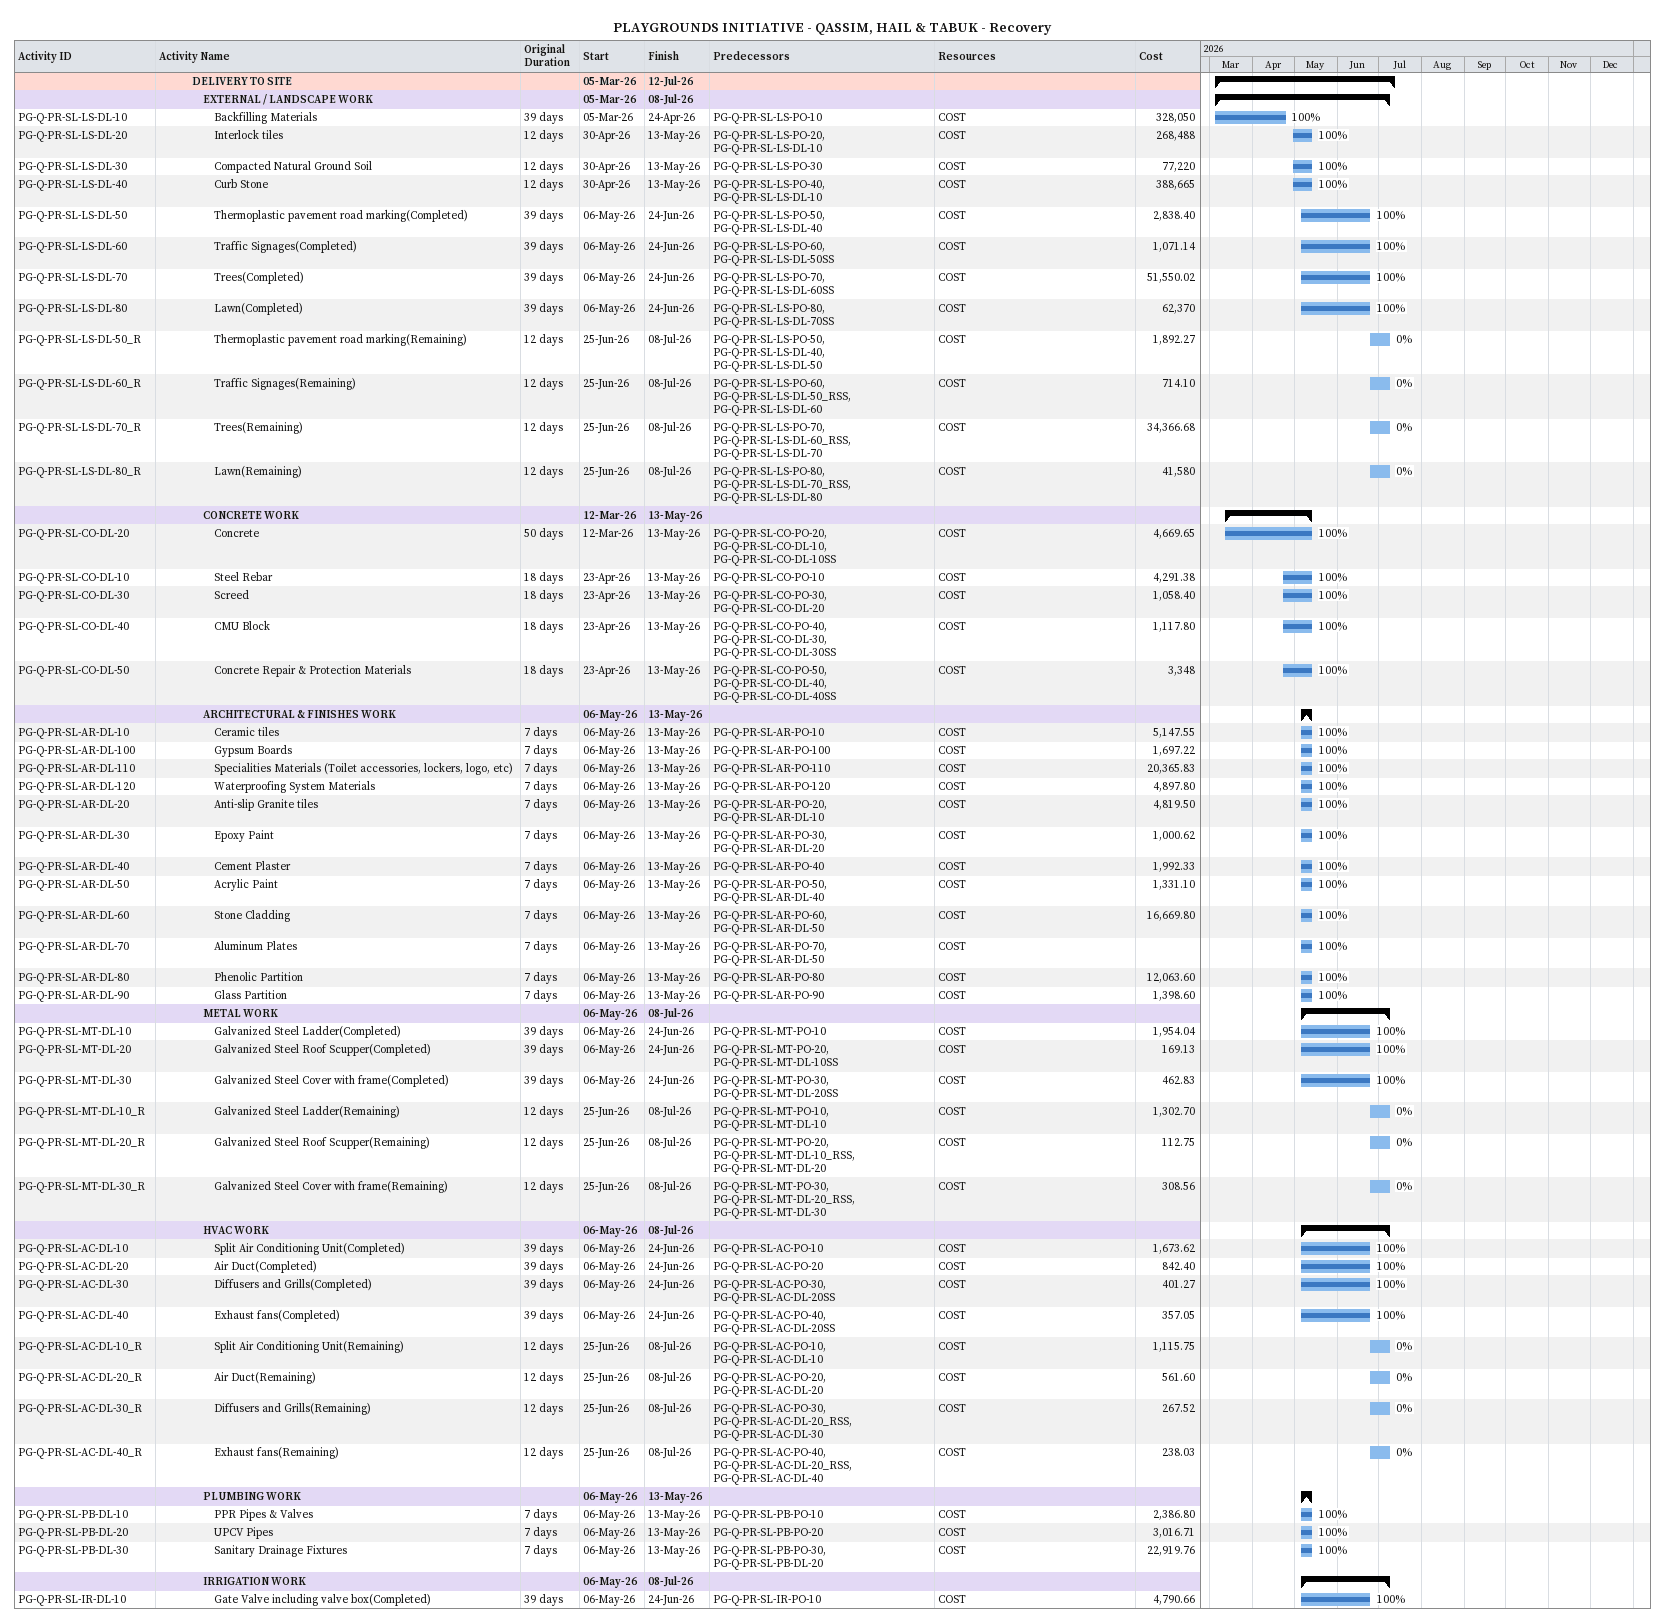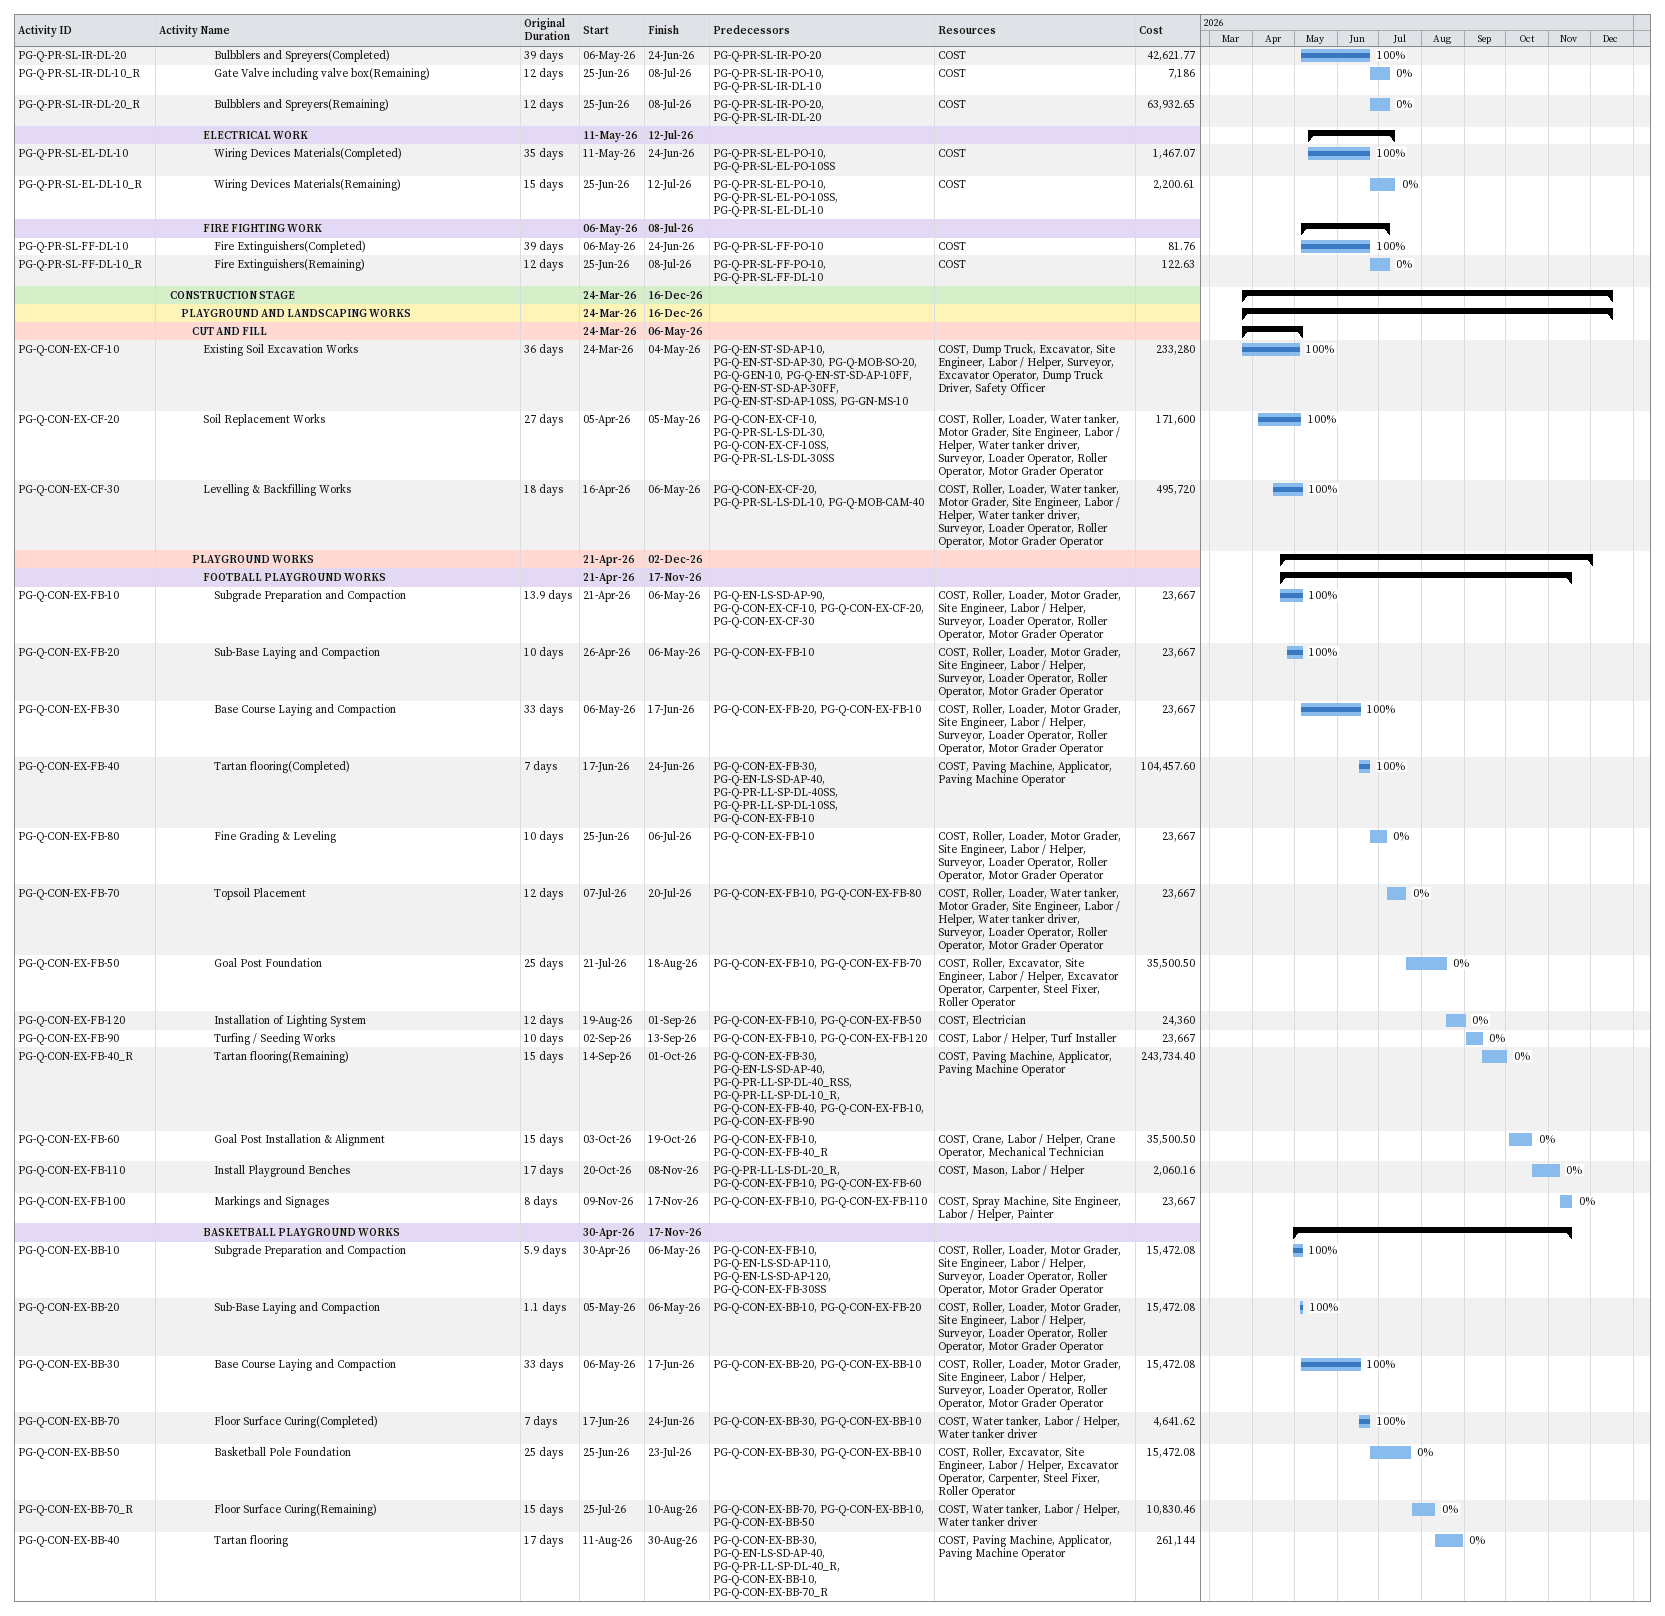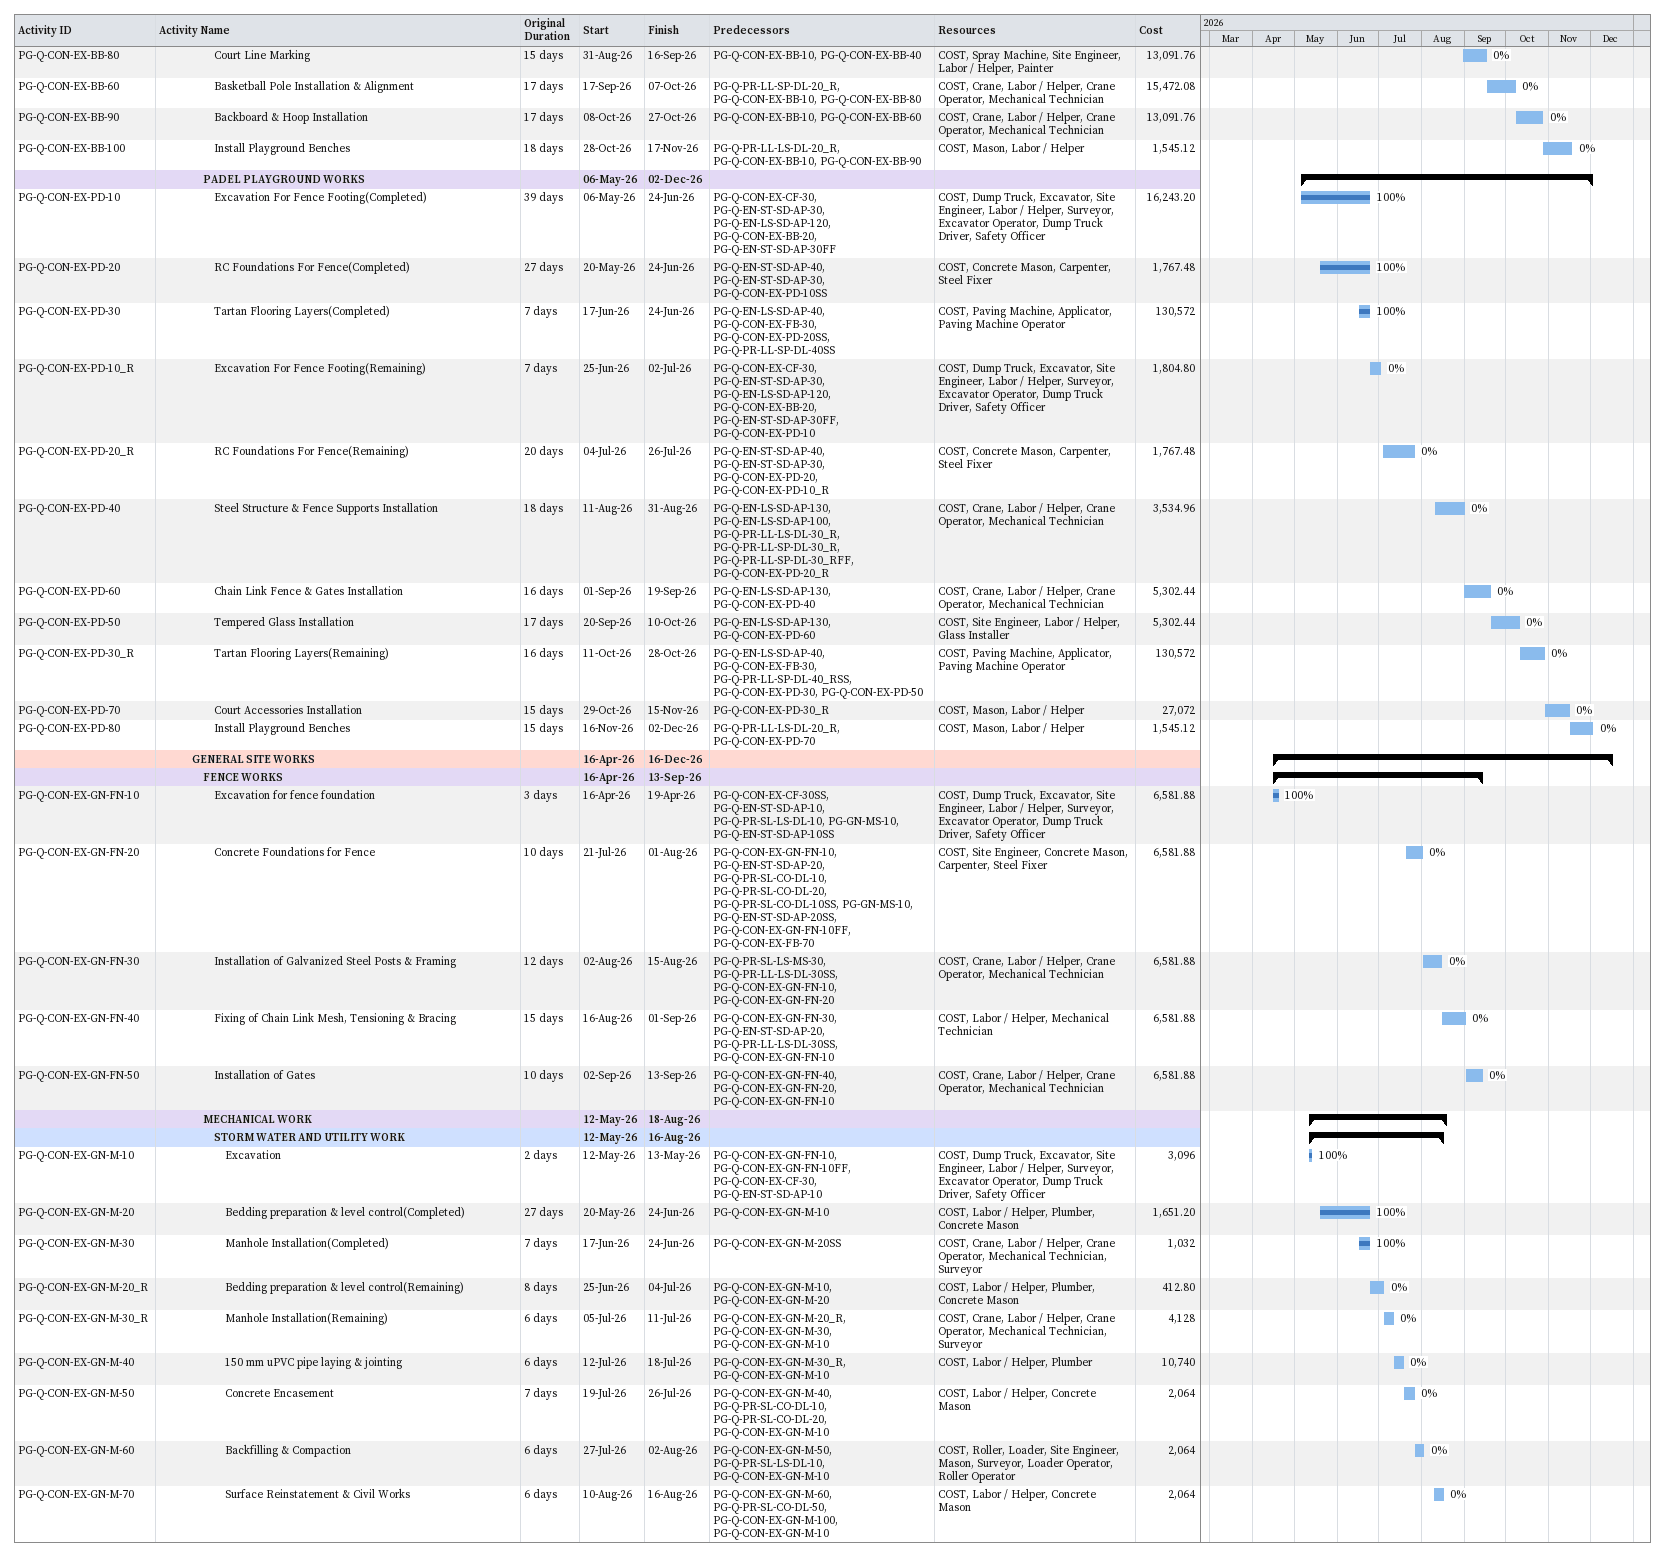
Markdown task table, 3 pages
PLAYGROUNDS INITIATIVE - QASSIM, HAIL & TABUK - Recovery

| ID | Level | Task | Original duration | Start | Finish | Predecessors | Resources | % complete | Cost |
|---|---|---|---|---|---|---|---|---|---|
|  | 4 | **DELIVERY TO SITE** |  | 2026-03-05 | 2026-07-12 |  |  |  |  |
|  | 5 | **EXTERNAL / LANDSCAPE WORK** |  | 2026-03-05 | 2026-07-08 |  |  |  |  |
| PG-Q-PR-SL-LS-DL-10 | 6 | Backfilling Materials | 39d | 2026-03-05 | 2026-04-24 | PG-Q-PR-SL-LS-PO-10 | COST | 100 | 328050 |
| PG-Q-PR-SL-LS-DL-20 | 6 | Interlock tiles | 12d | 2026-04-30 | 2026-05-13 | PG-Q-PR-SL-LS-PO-20, PG-Q-PR-SL-LS-DL-10 | COST | 100 | 268488 |
| PG-Q-PR-SL-LS-DL-30 | 6 | Compacted Natural Ground Soil | 12d | 2026-04-30 | 2026-05-13 | PG-Q-PR-SL-LS-PO-30 | COST | 100 | 77220 |
| PG-Q-PR-SL-LS-DL-40 | 6 | Curb Stone | 12d | 2026-04-30 | 2026-05-13 | PG-Q-PR-SL-LS-PO-40, PG-Q-PR-SL-LS-DL-10 | COST | 100 | 388665 |
| PG-Q-PR-SL-LS-DL-50 | 6 | Thermoplastic pavement road marking(Completed) | 39d | 2026-05-06 | 2026-06-24 | PG-Q-PR-SL-LS-PO-50, PG-Q-PR-SL-LS-DL-40 | COST | 100 | 2838.40 |
| PG-Q-PR-SL-LS-DL-60 | 6 | Traffic Signages(Completed) | 39d | 2026-05-06 | 2026-06-24 | PG-Q-PR-SL-LS-PO-60, PG-Q-PR-SL-LS-DL-50SS | COST | 100 | 1071.14 |
| PG-Q-PR-SL-LS-DL-70 | 6 | Trees(Completed) | 39d | 2026-05-06 | 2026-06-24 | PG-Q-PR-SL-LS-PO-70, PG-Q-PR-SL-LS-DL-60SS | COST | 100 | 51550.02 |
| PG-Q-PR-SL-LS-DL-80 | 6 | Lawn(Completed) | 39d | 2026-05-06 | 2026-06-24 | PG-Q-PR-SL-LS-PO-80, PG-Q-PR-SL-LS-DL-70SS | COST | 100 | 62370 |
| PG-Q-PR-SL-LS-DL-50_R | 6 | Thermoplastic pavement road marking(Remaining) | 12d | 2026-06-25 | 2026-07-08 | PG-Q-PR-SL-LS-PO-50, PG-Q-PR-SL-LS-DL-40, PG-Q-PR-SL-LS-DL-50 | COST | 0 | 1892.27 |
| PG-Q-PR-SL-LS-DL-60_R | 6 | Traffic Signages(Remaining) | 12d | 2026-06-25 | 2026-07-08 | PG-Q-PR-SL-LS-PO-60, PG-Q-PR-SL-LS-DL-50_RSS, PG-Q-PR-SL-LS-DL-60 | COST | 0 | 714.10 |
| PG-Q-PR-SL-LS-DL-70_R | 6 | Trees(Remaining) | 12d | 2026-06-25 | 2026-07-08 | PG-Q-PR-SL-LS-PO-70, PG-Q-PR-SL-LS-DL-60_RSS, PG-Q-PR-SL-LS-DL-70 | COST | 0 | 34366.68 |
| PG-Q-PR-SL-LS-DL-80_R | 6 | Lawn(Remaining) | 12d | 2026-06-25 | 2026-07-08 | PG-Q-PR-SL-LS-PO-80, PG-Q-PR-SL-LS-DL-70_RSS, PG-Q-PR-SL-LS-DL-80 | COST | 0 | 41580 |
|  | 5 | **CONCRETE WORK** |  | 2026-03-12 | 2026-05-13 |  |  |  |  |
| PG-Q-PR-SL-CO-DL-20 | 6 | Concrete | 50d | 2026-03-12 | 2026-05-13 | PG-Q-PR-SL-CO-PO-20, PG-Q-PR-SL-CO-DL-10, PG-Q-PR-SL-CO-DL-10SS | COST | 100 | 4669.65 |
| PG-Q-PR-SL-CO-DL-10 | 6 | Steel Rebar | 18d | 2026-04-23 | 2026-05-13 | PG-Q-PR-SL-CO-PO-10 | COST | 100 | 4291.38 |
| PG-Q-PR-SL-CO-DL-30 | 6 | Screed | 18d | 2026-04-23 | 2026-05-13 | PG-Q-PR-SL-CO-PO-30, PG-Q-PR-SL-CO-DL-20 | COST | 100 | 1058.40 |
| PG-Q-PR-SL-CO-DL-40 | 6 | CMU Block | 18d | 2026-04-23 | 2026-05-13 | PG-Q-PR-SL-CO-PO-40, PG-Q-PR-SL-CO-DL-30, PG-Q-PR-SL-CO-DL-30SS | COST | 100 | 1117.80 |
| PG-Q-PR-SL-CO-DL-50 | 6 | Concrete Repair & Protection Materials | 18d | 2026-04-23 | 2026-05-13 | PG-Q-PR-SL-CO-PO-50, PG-Q-PR-SL-CO-DL-40, PG-Q-PR-SL-CO-DL-40SS | COST | 100 | 3348 |
|  | 5 | **ARCHITECTURAL & FINISHES WORK** |  | 2026-05-06 | 2026-05-13 |  |  |  |  |
| PG-Q-PR-SL-AR-DL-10 | 6 | Ceramic tiles | 7d | 2026-05-06 | 2026-05-13 | PG-Q-PR-SL-AR-PO-10 | COST | 100 | 5147.55 |
| PG-Q-PR-SL-AR-DL-100 | 6 | Gypsum Boards | 7d | 2026-05-06 | 2026-05-13 | PG-Q-PR-SL-AR-PO-100 | COST | 100 | 1697.22 |
| PG-Q-PR-SL-AR-DL-110 | 6 | Specialities Materials (Toilet accessories, lockers, logo, etc) | 7d | 2026-05-06 | 2026-05-13 | PG-Q-PR-SL-AR-PO-110 | COST | 100 | 20365.83 |
| PG-Q-PR-SL-AR-DL-120 | 6 | Waterproofing System Materials | 7d | 2026-05-06 | 2026-05-13 | PG-Q-PR-SL-AR-PO-120 | COST | 100 | 4897.80 |
| PG-Q-PR-SL-AR-DL-20 | 6 | Anti-slip Granite tiles | 7d | 2026-05-06 | 2026-05-13 | PG-Q-PR-SL-AR-PO-20, PG-Q-PR-SL-AR-DL-10 | COST | 100 | 4819.50 |
| PG-Q-PR-SL-AR-DL-30 | 6 | Epoxy Paint | 7d | 2026-05-06 | 2026-05-13 | PG-Q-PR-SL-AR-PO-30, PG-Q-PR-SL-AR-DL-20 | COST | 100 | 1000.62 |
| PG-Q-PR-SL-AR-DL-40 | 6 | Cement Plaster | 7d | 2026-05-06 | 2026-05-13 | PG-Q-PR-SL-AR-PO-40 | COST | 100 | 1992.33 |
| PG-Q-PR-SL-AR-DL-50 | 6 | Acrylic Paint | 7d | 2026-05-06 | 2026-05-13 | PG-Q-PR-SL-AR-PO-50, PG-Q-PR-SL-AR-DL-40 | COST | 100 | 1331.10 |
| PG-Q-PR-SL-AR-DL-60 | 6 | Stone Cladding | 7d | 2026-05-06 | 2026-05-13 | PG-Q-PR-SL-AR-PO-60, PG-Q-PR-SL-AR-DL-50 | COST | 100 | 16669.80 |
| PG-Q-PR-SL-AR-DL-70 | 6 | Aluminum Plates | 7d | 2026-05-06 | 2026-05-13 | PG-Q-PR-SL-AR-PO-70, PG-Q-PR-SL-AR-DL-50 | COST | 100 |  |
| PG-Q-PR-SL-AR-DL-80 | 6 | Phenolic Partition | 7d | 2026-05-06 | 2026-05-13 | PG-Q-PR-SL-AR-PO-80 | COST | 100 | 12063.60 |
| PG-Q-PR-SL-AR-DL-90 | 6 | Glass Partition | 7d | 2026-05-06 | 2026-05-13 | PG-Q-PR-SL-AR-PO-90 | COST | 100 | 1398.60 |
|  | 5 | **METAL WORK** |  | 2026-05-06 | 2026-07-08 |  |  |  |  |
| PG-Q-PR-SL-MT-DL-10 | 6 | Galvanized Steel Ladder(Completed) | 39d | 2026-05-06 | 2026-06-24 | PG-Q-PR-SL-MT-PO-10 | COST | 100 | 1954.04 |
| PG-Q-PR-SL-MT-DL-20 | 6 | Galvanized Steel Roof Scupper(Completed) | 39d | 2026-05-06 | 2026-06-24 | PG-Q-PR-SL-MT-PO-20, PG-Q-PR-SL-MT-DL-10SS | COST | 100 | 169.13 |
| PG-Q-PR-SL-MT-DL-30 | 6 | Galvanized Steel Cover with frame(Completed) | 39d | 2026-05-06 | 2026-06-24 | PG-Q-PR-SL-MT-PO-30, PG-Q-PR-SL-MT-DL-20SS | COST | 100 | 462.83 |
| PG-Q-PR-SL-MT-DL-10_R | 6 | Galvanized Steel Ladder(Remaining) | 12d | 2026-06-25 | 2026-07-08 | PG-Q-PR-SL-MT-PO-10, PG-Q-PR-SL-MT-DL-10 | COST | 0 | 1302.70 |
| PG-Q-PR-SL-MT-DL-20_R | 6 | Galvanized Steel Roof Scupper(Remaining) | 12d | 2026-06-25 | 2026-07-08 | PG-Q-PR-SL-MT-PO-20, PG-Q-PR-SL-MT-DL-10_RSS, PG-Q-PR-SL-MT-DL-20 | COST | 0 | 112.75 |
| PG-Q-PR-SL-MT-DL-30_R | 6 | Galvanized Steel Cover with frame(Remaining) | 12d | 2026-06-25 | 2026-07-08 | PG-Q-PR-SL-MT-PO-30, PG-Q-PR-SL-MT-DL-20_RSS, PG-Q-PR-SL-MT-DL-30 | COST | 0 | 308.56 |
|  | 5 | **HVAC WORK** |  | 2026-05-06 | 2026-07-08 |  |  |  |  |
| PG-Q-PR-SL-AC-DL-10 | 6 | Split Air Conditioning Unit(Completed) | 39d | 2026-05-06 | 2026-06-24 | PG-Q-PR-SL-AC-PO-10 | COST | 100 | 1673.62 |
| PG-Q-PR-SL-AC-DL-20 | 6 | Air Duct(Completed) | 39d | 2026-05-06 | 2026-06-24 | PG-Q-PR-SL-AC-PO-20 | COST | 100 | 842.40 |
| PG-Q-PR-SL-AC-DL-30 | 6 | Diffusers and Grills(Completed) | 39d | 2026-05-06 | 2026-06-24 | PG-Q-PR-SL-AC-PO-30, PG-Q-PR-SL-AC-DL-20SS | COST | 100 | 401.27 |
| PG-Q-PR-SL-AC-DL-40 | 6 | Exhaust fans(Completed) | 39d | 2026-05-06 | 2026-06-24 | PG-Q-PR-SL-AC-PO-40, PG-Q-PR-SL-AC-DL-20SS | COST | 100 | 357.05 |
| PG-Q-PR-SL-AC-DL-10_R | 6 | Split Air Conditioning Unit(Remaining) | 12d | 2026-06-25 | 2026-07-08 | PG-Q-PR-SL-AC-PO-10, PG-Q-PR-SL-AC-DL-10 | COST | 0 | 1115.75 |
| PG-Q-PR-SL-AC-DL-20_R | 6 | Air Duct(Remaining) | 12d | 2026-06-25 | 2026-07-08 | PG-Q-PR-SL-AC-PO-20, PG-Q-PR-SL-AC-DL-20 | COST | 0 | 561.60 |
| PG-Q-PR-SL-AC-DL-30_R | 6 | Diffusers and Grills(Remaining) | 12d | 2026-06-25 | 2026-07-08 | PG-Q-PR-SL-AC-PO-30, PG-Q-PR-SL-AC-DL-20_RSS, PG-Q-PR-SL-AC-DL-30 | COST | 0 | 267.52 |
| PG-Q-PR-SL-AC-DL-40_R | 6 | Exhaust fans(Remaining) | 12d | 2026-06-25 | 2026-07-08 | PG-Q-PR-SL-AC-PO-40, PG-Q-PR-SL-AC-DL-20_RSS, PG-Q-PR-SL-AC-DL-40 | COST | 0 | 238.03 |
|  | 5 | **PLUMBING WORK** |  | 2026-05-06 | 2026-05-13 |  |  |  |  |
| PG-Q-PR-SL-PB-DL-10 | 6 | PPR Pipes & Valves | 7d | 2026-05-06 | 2026-05-13 | PG-Q-PR-SL-PB-PO-10 | COST | 100 | 2386.80 |
| PG-Q-PR-SL-PB-DL-20 | 6 | UPCV Pipes | 7d | 2026-05-06 | 2026-05-13 | PG-Q-PR-SL-PB-PO-20 | COST | 100 | 3016.71 |
| PG-Q-PR-SL-PB-DL-30 | 6 | Sanitary Drainage Fixtures | 7d | 2026-05-06 | 2026-05-13 | PG-Q-PR-SL-PB-PO-30, PG-Q-PR-SL-PB-DL-20 | COST | 100 | 22919.76 |
|  | 5 | **IRRIGATION WORK** |  | 2026-05-06 | 2026-07-08 |  |  |  |  |
| PG-Q-PR-SL-IR-DL-10 | 6 | Gate Valve including valve box(Completed) | 39d | 2026-05-06 | 2026-06-24 | PG-Q-PR-SL-IR-PO-10 | COST | 100 | 4790.66 |
| PG-Q-PR-SL-IR-DL-20 | 6 | Bulbblers and Spreyers(Completed) | 39d | 2026-05-06 | 2026-06-24 | PG-Q-PR-SL-IR-PO-20 | COST | 100 | 42621.77 |
| PG-Q-PR-SL-IR-DL-10_R | 6 | Gate Valve including valve box(Remaining) | 12d | 2026-06-25 | 2026-07-08 | PG-Q-PR-SL-IR-PO-10, PG-Q-PR-SL-IR-DL-10 | COST | 0 | 7186 |
| PG-Q-PR-SL-IR-DL-20_R | 6 | Bulbblers and Spreyers(Remaining) | 12d | 2026-06-25 | 2026-07-08 | PG-Q-PR-SL-IR-PO-20, PG-Q-PR-SL-IR-DL-20 | COST | 0 | 63932.65 |
|  | 5 | **ELECTRICAL WORK** |  | 2026-05-11 | 2026-07-12 |  |  |  |  |
| PG-Q-PR-SL-EL-DL-10 | 6 | Wiring Devices Materials(Completed) | 35d | 2026-05-11 | 2026-06-24 | PG-Q-PR-SL-EL-PO-10, PG-Q-PR-SL-EL-PO-10SS | COST | 100 | 1467.07 |
| PG-Q-PR-SL-EL-DL-10_R | 6 | Wiring Devices Materials(Remaining) | 15d | 2026-06-25 | 2026-07-12 | PG-Q-PR-SL-EL-PO-10, PG-Q-PR-SL-EL-PO-10SS, PG-Q-PR-SL-EL-DL-10 | COST | 0 | 2200.61 |
|  | 5 | **FIRE FIGHTING WORK** |  | 2026-05-06 | 2026-07-08 |  |  |  |  |
| PG-Q-PR-SL-FF-DL-10 | 6 | Fire Extinguishers(Completed) | 39d | 2026-05-06 | 2026-06-24 | PG-Q-PR-SL-FF-PO-10 | COST | 100 | 81.76 |
| PG-Q-PR-SL-FF-DL-10_R | 6 | Fire Extinguishers(Remaining) | 12d | 2026-06-25 | 2026-07-08 | PG-Q-PR-SL-FF-PO-10, PG-Q-PR-SL-FF-DL-10 | COST | 0 | 122.63 |
|  | 2 | **CONSTRUCTION STAGE** |  | 2026-03-24 | 2026-12-16 |  |  |  |  |
|  | 3 | **PLAYGROUND AND LANDSCAPING WORKS** |  | 2026-03-24 | 2026-12-16 |  |  |  |  |
|  | 4 | **CUT AND FILL** |  | 2026-03-24 | 2026-05-06 |  |  |  |  |
| PG-Q-CON-EX-CF-10 | 5 | Existing Soil Excavation Works | 36d | 2026-03-24 | 2026-05-04 | PG-Q-EN-ST-SD-AP-10, PG-Q-EN-ST-SD-AP-30, PG-Q-MOB-SO-20, PG-Q-GEN-10, PG-Q-EN-ST-SD-AP-10FF, PG-Q-EN-ST-SD-AP-30FF, PG-Q-EN-ST-SD-AP-10SS, PG-GN-MS-10 | COST, Dump Truck, Excavator, Site Engineer, Labor / Helper, Surveyor, Excavator Operator, Dump Truck Driver, Safety Officer | 100 | 233280 |
| PG-Q-CON-EX-CF-20 | 5 | Soil Replacement Works | 27d | 2026-04-05 | 2026-05-05 | PG-Q-CON-EX-CF-10, PG-Q-PR-SL-LS-DL-30, PG-Q-CON-EX-CF-10SS, PG-Q-PR-SL-LS-DL-30SS | COST, Roller, Loader, Water tanker, Motor Grader, Site Engineer, Labor / Helper, Water tanker driver, Surveyor, Loader Operator, Roller Operator, Motor Grader Operator | 100 | 171600 |
| PG-Q-CON-EX-CF-30 | 5 | Levelling & Backfilling Works | 18d | 2026-04-16 | 2026-05-06 | PG-Q-CON-EX-CF-20, PG-Q-PR-SL-LS-DL-10, PG-Q-MOB-CAM-40 | COST, Roller, Loader, Water tanker, Motor Grader, Site Engineer, Labor / Helper, Water tanker driver, Surveyor, Loader Operator, Roller Operator, Motor Grader Operator | 100 | 495720 |
|  | 4 | **PLAYGROUND WORKS** |  | 2026-04-21 | 2026-12-02 |  |  |  |  |
|  | 5 | **FOOTBALL PLAYGROUND WORKS** |  | 2026-04-21 | 2026-11-17 |  |  |  |  |
| PG-Q-CON-EX-FB-10 | 6 | Subgrade Preparation and Compaction | 13.9d | 2026-04-21 | 2026-05-06 | PG-Q-EN-LS-SD-AP-90, PG-Q-CON-EX-CF-10, PG-Q-CON-EX-CF-20, PG-Q-CON-EX-CF-30 | COST, Roller, Loader, Motor Grader, Site Engineer, Labor / Helper, Surveyor, Loader Operator, Roller Operator, Motor Grader Operator | 100 | 23667 |
| PG-Q-CON-EX-FB-20 | 6 | Sub-Base Laying and Compaction | 10d | 2026-04-26 | 2026-05-06 | PG-Q-CON-EX-FB-10 | COST, Roller, Loader, Motor Grader, Site Engineer, Labor / Helper, Surveyor, Loader Operator, Roller Operator, Motor Grader Operator | 100 | 23667 |
| PG-Q-CON-EX-FB-30 | 6 | Base Course Laying and Compaction | 33d | 2026-05-06 | 2026-06-17 | PG-Q-CON-EX-FB-20, PG-Q-CON-EX-FB-10 | COST, Roller, Loader, Motor Grader, Site Engineer, Labor / Helper, Surveyor, Loader Operator, Roller Operator, Motor Grader Operator | 100 | 23667 |
| PG-Q-CON-EX-FB-40 | 6 | Tartan flooring(Completed) | 7d | 2026-06-17 | 2026-06-24 | PG-Q-CON-EX-FB-30, PG-Q-EN-LS-SD-AP-40, PG-Q-PR-LL-SP-DL-40SS, PG-Q-PR-LL-SP-DL-10SS, PG-Q-CON-EX-FB-10 | COST, Paving Machine, Applicator, Paving Machine Operator | 100 | 104457.60 |
| PG-Q-CON-EX-FB-80 | 6 | Fine Grading & Leveling | 10d | 2026-06-25 | 2026-07-06 | PG-Q-CON-EX-FB-10 | COST, Roller, Loader, Motor Grader, Site Engineer, Labor / Helper, Surveyor, Loader Operator, Roller Operator, Motor Grader Operator | 0 | 23667 |
| PG-Q-CON-EX-FB-70 | 6 | Topsoil Placement | 12d | 2026-07-07 | 2026-07-20 | PG-Q-CON-EX-FB-10, PG-Q-CON-EX-FB-80 | COST, Roller, Loader, Water tanker, Motor Grader, Site Engineer, Labor / Helper, Water tanker driver, Surveyor, Loader Operator, Roller Operator, Motor Grader Operator | 0 | 23667 |
| PG-Q-CON-EX-FB-50 | 6 | Goal Post Foundation | 25d | 2026-07-21 | 2026-08-18 | PG-Q-CON-EX-FB-10, PG-Q-CON-EX-FB-70 | COST, Roller, Excavator, Site Engineer, Labor / Helper, Excavator Operator, Carpenter, Steel Fixer, Roller Operator | 0 | 35500.50 |
| PG-Q-CON-EX-FB-120 | 6 | Installation of Lighting System | 12d | 2026-08-19 | 2026-09-01 | PG-Q-CON-EX-FB-10, PG-Q-CON-EX-FB-50 | COST, Electrician | 0 | 24360 |
| PG-Q-CON-EX-FB-90 | 6 | Turfing / Seeding Works | 10d | 2026-09-02 | 2026-09-13 | PG-Q-CON-EX-FB-10, PG-Q-CON-EX-FB-120 | COST, Labor / Helper, Turf Installer | 0 | 23667 |
| PG-Q-CON-EX-FB-40_R | 6 | Tartan flooring(Remaining) | 15d | 2026-09-14 | 2026-10-01 | PG-Q-CON-EX-FB-30, PG-Q-EN-LS-SD-AP-40, PG-Q-PR-LL-SP-DL-40_RSS, PG-Q-PR-LL-SP-DL-10_R, PG-Q-CON-EX-FB-40, PG-Q-CON-EX-FB-10, PG-Q-CON-EX-FB-90 | COST, Paving Machine, Applicator, Paving Machine Operator | 0 | 243734.40 |
| PG-Q-CON-EX-FB-60 | 6 | Goal Post Installation & Alignment | 15d | 2026-10-03 | 2026-10-19 | PG-Q-CON-EX-FB-10, PG-Q-CON-EX-FB-40_R | COST, Crane, Labor / Helper, Crane Operator, Mechanical Technician | 0 | 35500.50 |
| PG-Q-CON-EX-FB-110 | 6 | Install Playground Benches | 17d | 2026-10-20 | 2026-11-08 | PG-Q-PR-LL-LS-DL-20_R, PG-Q-CON-EX-FB-10, PG-Q-CON-EX-FB-60 | COST, Mason, Labor / Helper | 0 | 2060.16 |
| PG-Q-CON-EX-FB-100 | 6 | Markings and Signages | 8d | 2026-11-09 | 2026-11-17 | PG-Q-CON-EX-FB-10, PG-Q-CON-EX-FB-110 | COST, Spray Machine, Site Engineer, Labor / Helper, Painter | 0 | 23667 |
|  | 5 | **BASKETBALL PLAYGROUND WORKS** |  | 2026-04-30 | 2026-11-17 |  |  |  |  |
| PG-Q-CON-EX-BB-10 | 6 | Subgrade Preparation and Compaction | 5.9d | 2026-04-30 | 2026-05-06 | PG-Q-CON-EX-FB-10, PG-Q-EN-LS-SD-AP-110, PG-Q-EN-LS-SD-AP-120, PG-Q-CON-EX-FB-30SS | COST, Roller, Loader, Motor Grader, Site Engineer, Labor / Helper, Surveyor, Loader Operator, Roller Operator, Motor Grader Operator | 100 | 15472.08 |
| PG-Q-CON-EX-BB-20 | 6 | Sub-Base Laying and Compaction | 1.1d | 2026-05-05 | 2026-05-06 | PG-Q-CON-EX-BB-10, PG-Q-CON-EX-FB-20 | COST, Roller, Loader, Motor Grader, Site Engineer, Labor / Helper, Surveyor, Loader Operator, Roller Operator, Motor Grader Operator | 100 | 15472.08 |
| PG-Q-CON-EX-BB-30 | 6 | Base Course Laying and Compaction | 33d | 2026-05-06 | 2026-06-17 | PG-Q-CON-EX-BB-20, PG-Q-CON-EX-BB-10 | COST, Roller, Loader, Motor Grader, Site Engineer, Labor / Helper, Surveyor, Loader Operator, Roller Operator, Motor Grader Operator | 100 | 15472.08 |
| PG-Q-CON-EX-BB-70 | 6 | Floor Surface Curing(Completed) | 7d | 2026-06-17 | 2026-06-24 | PG-Q-CON-EX-BB-30, PG-Q-CON-EX-BB-10 | COST, Water tanker, Labor / Helper, Water tanker driver | 100 | 4641.62 |
| PG-Q-CON-EX-BB-50 | 6 | Basketball Pole Foundation | 25d | 2026-06-25 | 2026-07-23 | PG-Q-CON-EX-BB-30, PG-Q-CON-EX-BB-10 | COST, Roller, Excavator, Site Engineer, Labor / Helper, Excavator Operator, Carpenter, Steel Fixer, Roller Operator | 0 | 15472.08 |
| PG-Q-CON-EX-BB-70_R | 6 | Floor Surface Curing(Remaining) | 15d | 2026-07-25 | 2026-08-10 | PG-Q-CON-EX-BB-70, PG-Q-CON-EX-BB-10, PG-Q-CON-EX-BB-50 | COST, Water tanker, Labor / Helper, Water tanker driver | 0 | 10830.46 |
| PG-Q-CON-EX-BB-40 | 6 | Tartan flooring | 17d | 2026-08-11 | 2026-08-30 | PG-Q-CON-EX-BB-30, PG-Q-EN-LS-SD-AP-40, PG-Q-PR-LL-SP-DL-40_R, PG-Q-CON-EX-BB-10, PG-Q-CON-EX-BB-70_R | COST, Paving Machine, Applicator, Paving Machine Operator | 0 | 261144 |
| PG-Q-CON-EX-BB-80 | 6 | Court Line Marking | 15d | 2026-08-31 | 2026-09-16 | PG-Q-CON-EX-BB-10, PG-Q-CON-EX-BB-40 | COST, Spray Machine, Site Engineer, Labor / Helper, Painter | 0 | 13091.76 |
| PG-Q-CON-EX-BB-60 | 6 | Basketball Pole Installation & Alignment | 17d | 2026-09-17 | 2026-10-07 | PG-Q-PR-LL-SP-DL-20_R, PG-Q-CON-EX-BB-10, PG-Q-CON-EX-BB-80 | COST, Crane, Labor / Helper, Crane Operator, Mechanical Technician | 0 | 15472.08 |
| PG-Q-CON-EX-BB-90 | 6 | Backboard & Hoop Installation | 17d | 2026-10-08 | 2026-10-27 | PG-Q-CON-EX-BB-10, PG-Q-CON-EX-BB-60 | COST, Crane, Labor / Helper, Crane Operator, Mechanical Technician | 0 | 13091.76 |
| PG-Q-CON-EX-BB-100 | 6 | Install Playground Benches | 18d | 2026-10-28 | 2026-11-17 | PG-Q-PR-LL-LS-DL-20_R, PG-Q-CON-EX-BB-10, PG-Q-CON-EX-BB-90 | COST, Mason, Labor / Helper | 0 | 1545.12 |
|  | 5 | **PADEL PLAYGROUND WORKS** |  | 2026-05-06 | 2026-12-02 |  |  |  |  |
| PG-Q-CON-EX-PD-10 | 6 | Excavation For Fence Footing(Completed) | 39d | 2026-05-06 | 2026-06-24 | PG-Q-CON-EX-CF-30, PG-Q-EN-ST-SD-AP-30, PG-Q-EN-LS-SD-AP-120, PG-Q-CON-EX-BB-20, PG-Q-EN-ST-SD-AP-30FF | COST, Dump Truck, Excavator, Site Engineer, Labor / Helper, Surveyor, Excavator Operator, Dump Truck Driver, Safety Officer | 100 | 16243.20 |
| PG-Q-CON-EX-PD-20 | 6 | RC Foundations For Fence(Completed) | 27d | 2026-05-20 | 2026-06-24 | PG-Q-EN-ST-SD-AP-40, PG-Q-EN-ST-SD-AP-30, PG-Q-CON-EX-PD-10SS | COST, Concrete Mason, Carpenter, Steel Fixer | 100 | 1767.48 |
| PG-Q-CON-EX-PD-30 | 6 | Tartan Flooring Layers(Completed) | 7d | 2026-06-17 | 2026-06-24 | PG-Q-EN-LS-SD-AP-40, PG-Q-CON-EX-FB-30, PG-Q-CON-EX-PD-20SS, PG-Q-PR-LL-SP-DL-40SS | COST, Paving Machine, Applicator, Paving Machine Operator | 100 | 130572 |
| PG-Q-CON-EX-PD-10_R | 6 | Excavation For Fence Footing(Remaining) | 7d | 2026-06-25 | 2026-07-02 | PG-Q-CON-EX-CF-30, PG-Q-EN-ST-SD-AP-30, PG-Q-EN-LS-SD-AP-120, PG-Q-CON-EX-BB-20, PG-Q-EN-ST-SD-AP-30FF, PG-Q-CON-EX-PD-10 | COST, Dump Truck, Excavator, Site Engineer, Labor / Helper, Surveyor, Excavator Operator, Dump Truck Driver, Safety Officer | 0 | 1804.80 |
| PG-Q-CON-EX-PD-20_R | 6 | RC Foundations For Fence(Remaining) | 20d | 2026-07-04 | 2026-07-26 | PG-Q-EN-ST-SD-AP-40, PG-Q-EN-ST-SD-AP-30, PG-Q-CON-EX-PD-20, PG-Q-CON-EX-PD-10_R | COST, Concrete Mason, Carpenter, Steel Fixer | 0 | 1767.48 |
| PG-Q-CON-EX-PD-40 | 6 | Steel Structure & Fence Supports Installation | 18d | 2026-08-11 | 2026-08-31 | PG-Q-EN-LS-SD-AP-130, PG-Q-EN-LS-SD-AP-100, PG-Q-PR-LL-LS-DL-30_R, PG-Q-PR-LL-SP-DL-30_R, PG-Q-PR-LL-SP-DL-30_RFF, PG-Q-CON-EX-PD-20_R | COST, Crane, Labor / Helper, Crane Operator, Mechanical Technician | 0 | 3534.96 |
| PG-Q-CON-EX-PD-60 | 6 | Chain Link Fence & Gates Installation | 16d | 2026-09-01 | 2026-09-19 | PG-Q-EN-LS-SD-AP-130, PG-Q-CON-EX-PD-40 | COST, Crane, Labor / Helper, Crane Operator, Mechanical Technician | 0 | 5302.44 |
| PG-Q-CON-EX-PD-50 | 6 | Tempered Glass Installation | 17d | 2026-09-20 | 2026-10-10 | PG-Q-EN-LS-SD-AP-130, PG-Q-CON-EX-PD-60 | COST, Site Engineer, Labor / Helper, Glass Installer | 0 | 5302.44 |
| PG-Q-CON-EX-PD-30_R | 6 | Tartan Flooring Layers(Remaining) | 16d | 2026-10-11 | 2026-10-28 | PG-Q-EN-LS-SD-AP-40, PG-Q-CON-EX-FB-30, PG-Q-PR-LL-SP-DL-40_RSS, PG-Q-CON-EX-PD-30, PG-Q-CON-EX-PD-50 | COST, Paving Machine, Applicator, Paving Machine Operator | 0 | 130572 |
| PG-Q-CON-EX-PD-70 | 6 | Court Accessories Installation | 15d | 2026-10-29 | 2026-11-15 | PG-Q-CON-EX-PD-30_R | COST, Mason, Labor / Helper | 0 | 27072 |
| PG-Q-CON-EX-PD-80 | 6 | Install Playground Benches | 15d | 2026-11-16 | 2026-12-02 | PG-Q-PR-LL-LS-DL-20_R, PG-Q-CON-EX-PD-70 | COST, Mason, Labor / Helper | 0 | 1545.12 |
|  | 4 | **GENERAL SITE WORKS** |  | 2026-04-16 | 2026-12-16 |  |  |  |  |
|  | 5 | **FENCE WORKS** |  | 2026-04-16 | 2026-09-13 |  |  |  |  |
| PG-Q-CON-EX-GN-FN-10 | 6 | Excavation for fence foundation | 3d | 2026-04-16 | 2026-04-19 | PG-Q-CON-EX-CF-30SS, PG-Q-EN-ST-SD-AP-10, PG-Q-PR-SL-LS-DL-10, PG-GN-MS-10, PG-Q-EN-ST-SD-AP-10SS | COST, Dump Truck, Excavator, Site Engineer, Labor / Helper, Surveyor, Excavator Operator, Dump Truck Driver, Safety Officer | 100 | 6581.88 |
| PG-Q-CON-EX-GN-FN-20 | 6 | Concrete Foundations for Fence | 10d | 2026-07-21 | 2026-08-01 | PG-Q-CON-EX-GN-FN-10, PG-Q-EN-ST-SD-AP-20, PG-Q-PR-SL-CO-DL-10, PG-Q-PR-SL-CO-DL-20, PG-Q-PR-SL-CO-DL-10SS, PG-GN-MS-10, PG-Q-EN-ST-SD-AP-20SS, PG-Q-CON-EX-GN-FN-10FF, PG-Q-CON-EX-FB-70 | COST, Site Engineer, Concrete Mason, Carpenter, Steel Fixer | 0 | 6581.88 |
| PG-Q-CON-EX-GN-FN-30 | 6 | Installation of Galvanized Steel Posts & Framing | 12d | 2026-08-02 | 2026-08-15 | PG-Q-PR-SL-LS-MS-30, PG-Q-PR-LL-LS-DL-30SS, PG-Q-CON-EX-GN-FN-10, PG-Q-CON-EX-GN-FN-20 | COST, Crane, Labor / Helper, Crane Operator, Mechanical Technician | 0 | 6581.88 |
| PG-Q-CON-EX-GN-FN-40 | 6 | Fixing of Chain Link Mesh, Tensioning & Bracing | 15d | 2026-08-16 | 2026-09-01 | PG-Q-CON-EX-GN-FN-30, PG-Q-EN-ST-SD-AP-20, PG-Q-PR-LL-LS-DL-30SS, PG-Q-CON-EX-GN-FN-10 | COST, Labor / Helper, Mechanical Technician | 0 | 6581.88 |
| PG-Q-CON-EX-GN-FN-50 | 6 | Installation of Gates | 10d | 2026-09-02 | 2026-09-13 | PG-Q-CON-EX-GN-FN-40, PG-Q-CON-EX-GN-FN-20, PG-Q-CON-EX-GN-FN-10 | COST, Crane, Labor / Helper, Crane Operator, Mechanical Technician | 0 | 6581.88 |
|  | 5 | **MECHANICAL WORK** |  | 2026-05-12 | 2026-08-18 |  |  |  |  |
|  | 6 | **STORM WATER AND UTILITY WORK** |  | 2026-05-12 | 2026-08-16 |  |  |  |  |
| PG-Q-CON-EX-GN-M-10 | 7 | Excavation | 2d | 2026-05-12 | 2026-05-13 | PG-Q-CON-EX-GN-FN-10, PG-Q-CON-EX-GN-FN-10FF, PG-Q-CON-EX-CF-30, PG-Q-EN-ST-SD-AP-10 | COST, Dump Truck, Excavator, Site Engineer, Labor / Helper, Surveyor, Excavator Operator, Dump Truck Driver, Safety Officer | 100 | 3096 |
| PG-Q-CON-EX-GN-M-20 | 7 | Bedding preparation & level control(Completed) | 27d | 2026-05-20 | 2026-06-24 | PG-Q-CON-EX-GN-M-10 | COST, Labor / Helper, Plumber, Concrete Mason | 100 | 1651.20 |
| PG-Q-CON-EX-GN-M-30 | 7 | Manhole Installation(Completed) | 7d | 2026-06-17 | 2026-06-24 | PG-Q-CON-EX-GN-M-20SS | COST, Crane, Labor / Helper, Crane Operator, Mechanical Technician, Surveyor | 100 | 1032 |
| PG-Q-CON-EX-GN-M-20_R | 7 | Bedding preparation & level control(Remaining) | 8d | 2026-06-25 | 2026-07-04 | PG-Q-CON-EX-GN-M-10, PG-Q-CON-EX-GN-M-20 | COST, Labor / Helper, Plumber, Concrete Mason | 0 | 412.80 |
| PG-Q-CON-EX-GN-M-30_R | 7 | Manhole Installation(Remaining) | 6d | 2026-07-05 | 2026-07-11 | PG-Q-CON-EX-GN-M-20_R, PG-Q-CON-EX-GN-M-30, PG-Q-CON-EX-GN-M-10 | COST, Crane, Labor / Helper, Crane Operator, Mechanical Technician, Surveyor | 0 | 4128 |
| PG-Q-CON-EX-GN-M-40 | 7 | 150 mm uPVC pipe laying & jointing | 6d | 2026-07-12 | 2026-07-18 | PG-Q-CON-EX-GN-M-30_R, PG-Q-CON-EX-GN-M-10 | COST, Labor / Helper, Plumber | 0 | 10740 |
| PG-Q-CON-EX-GN-M-50 | 7 | Concrete Encasement | 7d | 2026-07-19 | 2026-07-26 | PG-Q-CON-EX-GN-M-40, PG-Q-PR-SL-CO-DL-10, PG-Q-PR-SL-CO-DL-20, PG-Q-CON-EX-GN-M-10 | COST, Labor / Helper, Concrete Mason | 0 | 2064 |
| PG-Q-CON-EX-GN-M-60 | 7 | Backfilling & Compaction | 6d | 2026-07-27 | 2026-08-02 | PG-Q-CON-EX-GN-M-50, PG-Q-PR-SL-LS-DL-10, PG-Q-CON-EX-GN-M-10 | COST, Roller, Loader, Site Engineer, Mason, Surveyor, Loader Operator, Roller Operator | 0 | 2064 |
| PG-Q-CON-EX-GN-M-70 | 7 | Surface Reinstatement & Civil Works | 6d | 2026-08-10 | 2026-08-16 | PG-Q-CON-EX-GN-M-60, PG-Q-PR-SL-CO-DL-50, PG-Q-CON-EX-GN-M-100, PG-Q-CON-EX-GN-M-10 | COST, Labor / Helper, Concrete Mason | 0 | 2064 |
